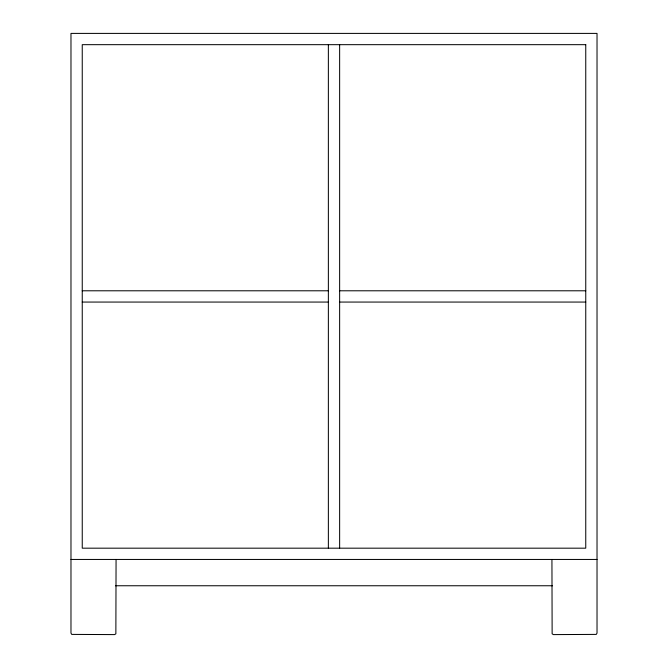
<?xml version="1.0" encoding="UTF-8"?>
<svg xmlns="http://www.w3.org/2000/svg" width="668" height="668" viewBox="0 0 668 668"><rect width="100%" height="100%" fill="white"/><g stroke="black" fill="none" stroke-linecap="round" stroke-linejoin="round"><path stroke-width="1" d="M82.248 290.789L328.364 290.789M339.636 290.789L585.752 290.789M82.248 302.061L328.364 302.061M339.636 302.061L585.752 302.061M70.975 559.45L597.025 559.45M115.43 585.752L552.57 585.752M551.935 559.45L552.135 633.848L553.438 634.6L596.274 634.4L597.025 633.097L597.025 33.4L70.975 33.4L70.975 633.097L71.727 634.4L114.562 634.6L115.865 633.848L116.065 559.45M339.636 44.672L339.636 548.178M328.364 44.672L328.364 548.178M585.752 44.672L82.248 44.672L82.248 548.178L585.752 548.178L585.752 44.672"/></g></svg>
